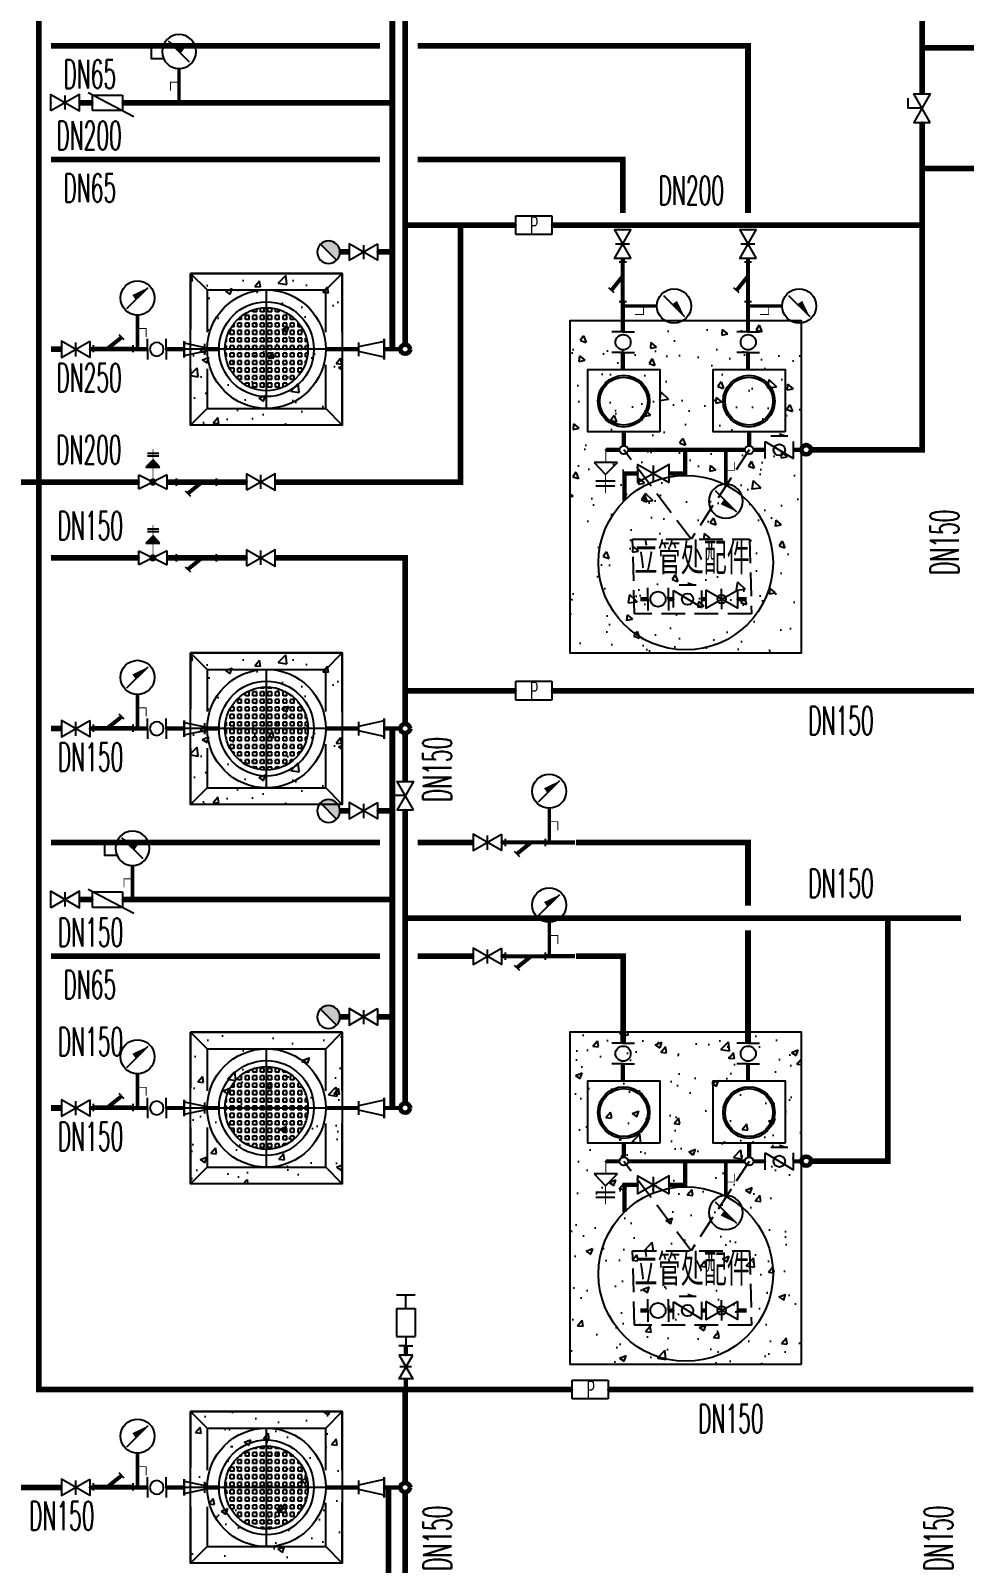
# Model space of a CAD drawing. Extents: x -452079 to 117456, y 3902 to 836955.
# Drawn here: x -316578 to -311657, y 63511 to 71591 of the extents above; entities that cross this region are included whole.
import ezdxf

# ---------------------------------------------------------------- set-up
doc = ezdxf.new("R2010")
doc.units = 0
doc.header["$LTSCALE"] = 1000
doc.header["$MEASUREMENT"] = 0
for name, pattern in [('CONTINOUS', [0]), ('DASH', [0.35, 0.25, -0.1]), ('DOTE_30', [0.726, 0.6, -0.06, 0.006, -0.06])]:
    doc.linetypes.add(name, pattern=pattern)
for name, color, linetype in [('0-辅助线', 1, 'Continuous'), ('0辅助线', 1, 'Continuous'), ('A-HATCH-2', 251, 'Continuous'), ('AS-COLN', 6, 'Continuous'), ('EVALVE_喷淋', 7, 'Continuous'), ('FM_ZF喷淋', 6, 'Continuous'), ('FM_ZF污水', 2, 'Continuous'), ('FM_ZF消防', 1, 'Continuous'), ('S-VALVE_阀门', 2, 'Continuous'), ('SB_ZF消火栓', 10, 'Continuous'), ('SB_ZF消防', 1, 'Continuous'), ('TEXT_凝结', 150, 'Continuous'), ('TEXT_喷淋', 6, 'Continuous'), ('TEXT_污水', 2, 'Continuous'), ('TEXT_消防', 1, 'Continuous'), ('TWT_ZF文字', 3, 'Continuous'), ('WALL', 2, 'Continuous')]:
    doc.layers.add(name, color=color, linetype=linetype)
for name, color, linetype, lineweight in [('Gps-ZF凝结', 150, 'DOTE_30', 60), ('Gps-ZF喷淋', 6, 'TG_ZP', 60), ('Gps-ZF喷淋中', 6, 'TG_ZP2', 60), ('Gps-ZF污水', 2, 'DASH', 60), ('Gps-ZF消防', 1, 'TG_X', 60), ('LG-ZF喷淋', 6, 'Continuous', 60), ('LG-ZF喷淋中', 6, 'Continuous', 60), ('LG-ZF消防', 1, 'Continuous', 60)]:
    doc.layers.add(name, color=color, linetype=linetype, lineweight=lineweight)
doc.styles.add('_TWT_PIPEDN', font='SIMPLEX', dxfattribs={"width": 0.65, "height": 3.5, "bigfont": 'HZTXT'})
doc.styles.get("Standard").update_dxf_attribs({"font": 'gbenor.shx', "bigfont": 'gbcbig.shx'})
doc.styles.add('TG_LINETYPE', font='SIMPLEX', dxfattribs={"width": 0.8, "height": 3.5, "bigfont": 'HZTXT'})
doc.linetypes.add('TG_X', pattern='A,5,-0.3,["X",TG_LINETYPE,S=0.1,R=0,X=-0.23,Y=-0.15],0', length=5.3)
doc.linetypes.add('TG_ZP', pattern='A,3,-0.6,["ZP",TG_LINETYPE,S=0.1,R=0,X=-0.52,Y=-0.15],0', length=3.6)
doc.linetypes.add('TG_ZP2', pattern='A,4,-0.6,["ZP2",TG_LINETYPE,S=0.1,R=0,X=-0.52,Y=-0.15],0', length=4.6)
pattern_1 = [(50, (382155.62, -57909.96), (358.6301, -31.37607), [37.5, -412.5]), (355, (382155.62, -57909.96), (-69.37567, 376.09607), [30, -330]), (100.4514, (382185.5, -57912.57), (289.2547, 344.71977), [31.8701, -350.57106]), (46.1842, (382155.6, -57809.96), (533.6205, -82.7595), [56.25, -618.75]), (96.6356, (382200.1, -57816.86), (467.33135, 487.05894), [47.80514, -525.8565]), (351.1842, (382155.6, -57809.96), (467.331, 487.0593), [45, -495]), (21, (382205.62, -57834.96), (298.45353, -201.30945), [37.5, -412.5]), (326, (382205.62, -57834.96), (121.65767, 362.57502), [30, -330]), (71.4514, (382230.5, -57851.74), (420.1113, 161.26525), [31.8701, -350.57106]), (37.5, (382155.62, -57909.96), (6.079928, 166.446927), [0, -326, 0, -335, 0, -331.25]), (7.5, (382155.62, -57909.96), (131.53477, 197.20586), [0, -191, 0, -318.5, 0, -126.25]), (327.5, (382044.12, -57909.96), (266.91122, -11.277436), [0, -125, 0, -390, 0, -517.5]), (317.5, (381994.12, -57909.96), (291.59308, 50.05249), [0, -162.5, 0, -259, 0, -367.5])]

# ---------------------------------------------------------------- blocks, each defined once
blk = doc.blocks.new('$VALVE$00000486')
for p, q in [((90, 55), (-90, 16)), ((-90, -48), (-90, 48)), ((90, 72), (90, -72)), ((90, 72), (90, -72)), ((90, -72), (90, 72)), ((90, -55), (-90, -16))]:
    blk.add_line(p, q)
for p in [(-90, 0), (90, 0)]:
    blk.add_point(p)
blk = doc.blocks.new('$VALVE$00000447')
for p, q in [((-82, 0), (-82, 90)), ((-82, 0), (-82, -90)), ((82, 0), (82, 90)), ((82, 0), (82, -90))]:
    blk.add_line(p, q)
blk.add_circle((0, 0), 60.1)
for p in [(-82, 0), (82, 0)]:
    blk.add_point(p)
blk = doc.blocks.new('$VALVE$00000296')
for points in [[(-125, 72), (-125, -72), (125, 72), (125, -72), (-125, 72)], [(0, 60), (0, -64)]]:
    blk.add_lwpolyline(points)
for p in [(-125, 0), (125, 0)]:
    blk.add_point(p)
blk = doc.blocks.new('$VALVE$00000597')
blk.add_line((-93, 357), (93, 543))
blk.add_lwpolyline([(93, 543, 0, 50, 0), (-31, 456, 50, 50, 0)], format="xyseb")
for points, const_width in [([(0, 300), (0, 0)], 30), ([(0, 182), (75, 182), (75, 107)], 7.5)]:
    blk.add_lwpolyline(points, dxfattribs=dict(const_width=const_width))
blk.add_circle((0, 450), 150)
blk = doc.blocks.new('$VALVE$00000501')
for p, q in [((-175, 32), (-175, -32)), ((175, 32), (175, -32)), ((96, -77), (50, -123))]:
    blk.add_line(p, q)
at = {"const_width": 35}
for points in [[(-175, 0), (175, 0)], [(-52, 0), (73, -100)]]:
    blk.add_lwpolyline(points, dxfattribs=at)
for p in [(-175, -2), (175, -2)]:
    blk.add_point(p)
blk = doc.blocks.new('A$C601508C6')
at = {"layer": 'SB_ZF消防', "linetype": 'ByBlock'}
h = blk.add_hatch(dxfattribs=at)
h.set_pattern_fill('SQUARE', color=256, scale=12.5, angle=-270, style=0)
h.set_pattern_definition([(90, (136137.827, -172778.786), (-19.84375, -5e-09), [19.84375, -19.84375]), (180, (136137.827, -172778.786), (5e-09, -19.84375), [19.84375, -19.84375])])
edge = h.paths.add_edge_path()
edge.add_ellipse((1080.8, 400), major_axis=(-154.7, -154.7), ratio=1, start_angle=135, end_angle=315)
edge.add_ellipse((1080.8, 400), major_axis=(-154.7, -154.7), ratio=1, start_angle=-45, end_angle=135)
for p, q in [((680.8, 800), (680.8, 504.6)), ((768.3, 712.5), (680.8, 800)), ((1480.8, 800), (680.8, 800)), ((1393.3, 712.5), (1480.8, 800)), ((1480.8, 490.3), (1480.8, 800)), ((768.3, 712.5), (768.3, 490.3)), ((768.3, 712.5), (1393.3, 712.5)), ((1080.8, 87.5), (1080.8, 712.5)), ((1393.3, 490.3), (1393.3, 712.5)), ((1568.3, 400), (643.3, 400)), ((680.8, 296.9), (680.8, 0)), ((768.3, 296.9), (768.3, 87.5)), ((1393.3, 87.5), (1393.3, 318.1)), ((1480.8, 0), (1480.8, 318.1)), ((768.3, 87.5), (680.8, 0)), ((768.3, 87.5), (1393.3, 87.5)), ((1480.8, 0), (1393.3, 87.5)), ((1480.8, 0), (680.8, 0))]:
    blk.add_line(p, q, dxfattribs=at)
at = {"layer": 'SB_ZF消防', "linetype": 'ByBlock', "const_width": 22.5}
for points in [[(453.1, 400), (150, 400)], [(647.2, 400), (551.4, 400)], [(755.6, 400), (830.8, 400)], [(1399.5, 400), (1565.7, 400)], [(1701.1, 400), (1787.7, 400)]]:
    blk.add_lwpolyline(points, dxfattribs=at)
at = {"layer": 'SB_ZF消防', "linetype": 'ByBlock', "const_width": 7.5}
blk.add_lwpolyline([(1812.7, 375, 1), (1812.7, 425, 1), (1812.7, 375, 1)], format="xyb", dxfattribs=at)
at = {"layer": 'SB_ZF消防', "linetype": 'ByBlock'}
for radius in [312.5, 250, 218.8]:
    blk.add_circle((1080.8, 400), radius, dxfattribs=at)
at = {"layer": 'SB_ZF消防', "linetype": 'ByBlock', "extrusion": (0, 0, -1), "xscale": -0.6000000000058209, "yscale": 0.6000000000058209, "zscale": -0.6000000000058209}
blk.add_blockref('$VALVE$00000597', (-401.3, 400), dxfattribs=at)
at = {"layer": 'SB_ZF消防', "linetype": 'ByBlock'}
for name, p, xscale, yscale, zscale in [('$VALVE$00000296', (75, 400), -0.6000000000058209, 0.6000000000058209, 0.6000000000058208), ('$VALVE$00000501', (274, 403), 0.6, -0.6, 0.6), ('$VALVE$00000447', (502.3, 400), -0.6000000000058209, 0.6000000000058209, 0.6000000000058208), ('$VALVE$00000486', (701.4, 400), -0.6000000000058209, 0.6000000000058209, 0.6000000000058208)]:
    blk.add_blockref(name, p, dxfattribs=dict(at, xscale=xscale, yscale=yscale, zscale=zscale))
at = {"layer": 'SB_ZF消防', "linetype": 'ByBlock', "xscale": -0.7500000000000002, "yscale": 0.7500000000000002, "zscale": 0.75, "rotation": 180}
blk.add_blockref('$VALVE$00000486', (1633.4, 400), dxfattribs=at)
blk = doc.blocks.new('$VALVE$00000322')
for p, q in [((87, 272), (-81, 272)), ((-80, 317), (89, 317)), ((4, 216), (-102, 110)), ((102, 110), (4, 216)), ((-102, 110), (102, 110))]:
    blk.add_line(p, q)
at = {"const_width": 8.96}
for points in [[(4, 216), (4, 377)], [(0, 0), (0, 110)]]:
    blk.add_lwpolyline(points, dxfattribs=at)
blk.add_point((0, 0))
at = {"flags": 9}
for tag in ['YSIZE', 'XSIZE']:
    blk.add_attdef(tag, (0, 110), '', height=0.5, dxfattribs=at)
blk = doc.blocks.new('$VALVE$00000314')
for p, q in [((-125, -75), (-125, 75)), ((-125, 75), (125, -75)), ((-75, 125), (75, 125)), ((125, -75), (125, 75))]:
    blk.add_line(p, q)
blk.add_circle((0, 0), 50)
for p in [(-125, 0), (125, 0)]:
    blk.add_point(p)
blk.add_solid([(0, 125), (0, 150), (75, 125)])
blk = doc.blocks.new('$VALVE$00000295')
blk.add_lwpolyline([(-125, 72), (-125, -72), (125, 72), (125, -72), (-125, 72)])
for p in [(-125, 0), (125, 0)]:
    blk.add_point(p)
blk = doc.blocks.new('A$C6FBA1FAC')
at = {"layer": 'SB_ZF消防', "linetype": 'TG_X'}
for points in [[(1284.3, 607.8), (1284.3, 619), (1295.6, 619)], [(1284.3, 607.8), (1295.6, 607.8), (1295.6, 619)], [(1284.4, 287.4), (1273.1, 287.4), (1273.1, 276.2)], [(1284.4, 287.4), (1284.4, 276.2), (1273.1, 276.2)]]:
    blk.add_hatch(color=256, dxfattribs=at).paths.add_polyline_path(points)
at = {"layer": '0-辅助线', "linetype": 'DASH', "ltscale": 0.5}
blk.add_lwpolyline([(1160.1, 944.4), (1631.2, 638.7), (1160.1, 284.4)], dxfattribs=at)
blk.add_lwpolyline([(1631.2, 946.9), (2024.2, 956.8), (2024.2, 340.3), (1631.2, 330.4)], close=True, dxfattribs=at)
at = {"layer": 'SB_ZF消防', "linetype": 'CONTINOUS'}
blk.add_lwpolyline([(2228.9, 1220), (479.1, 1220), (479.1, 0), (2228.9, 0)], close=True, dxfattribs=at)
at = {"layer": 'SB_ZF消防', "linetype": 'TG_X', "const_width": 22.5}
for points in [[(1160.1, 1178.6), (1160.1, 1218.3)], [(1160.1, 966.9), (1160.1, 1028.6)], [(150, 938.2), (169.8, 938.3)], [(379.8, 938.3), (537.7, 938.4)], [(646.5, 938.4), (736.4, 938.4)], [(1064.6, 944.4), (1137.6, 944.4)], [(1160.1, 607.8), (1160.1, 921.9)], [(1946.3, 882.8), (1946.3, 931)], [(1946.3, 695.1), (1946.3, 716.2)], [(1160.1, 607.8), (1284.3, 607.8)], [(1160.1, 306.9), (1160.1, 607.8)], [(1284.3, 523.2), (1284.3, 607.8)], [(1946.4, 518.5), (1946.4, 545.1)], [(1946.3, 371.6), (1946.3, 409.6)], [(1284.4, 287.4), (1284.4, 356.8)], [(150, 278.2), (169.8, 278.2)], [(379.8, 278.3), (537.7, 278.3)], [(646.5, 278.4), (736.4, 278.4)], [(1064.6, 284.4), (1137.6, 284.4)], [(1160.1, 189.3), (1160.1, 261.9)], [(1284.4, 287.4), (1426.3, 287.4)]]:
    blk.add_lwpolyline(points, dxfattribs=at)
at = {"layer": 'SB_ZF消防', "linetype": 'CONTINOUS', "elevation": -9.2}
for points in [[(1064.6, 1134.2), (1064.7, 754.6), (736.5, 754.5), (736.4, 1134.1)], [(1064.6, 474.1), (1064.7, 94.6), (736.5, 94.5), (736.4, 474)]]:
    blk.add_lwpolyline(points, close=True, dxfattribs=at)
at = {"layer": 'SB_ZF消防'}
for points in [[(1946.3, 799.5), (1892.6, 799.5)], [(1946.3, 799.5), (2000, 799.5)]]:
    blk.add_lwpolyline(points, dxfattribs=at)
at = {"layer": 'SB_ZF消防', "linetype": 'CONTINOUS'}
for centre, radius in [((902.8, 943.6, -9.2), 136.3), ((902.8, 943.6, -9.2), 126.3), ((1754.1, 610.2), 460), ((902.8, 283.6, -9.2), 136.3), ((902.8, 283.6, -9.2), 126.3)]:
    blk.add_circle(centre, radius, dxfattribs=at)
at = {"layer": 'SB_ZF消防', "linetype": 'TG_X'}
for centre in [(1160.1, 944.4), (1946.3, 799.5), (1160.1, 284.4)]:
    blk.add_circle(centre, 22.5, dxfattribs=at)
at = {"layer": 'FM_ZF消防', "yscale": 0.6, "zscale": 0.6}
for name, p, xscale, rotation in [('$VALVE$00000314', (1160.1, 1103.6), 0.6, 90.00000000000001), ('$VALVE$00000597', (1160.1, 821.4), -0.6, 270), ('$VALVE$00000314', (1946.3, 620.1), 0.6, 90), ('$VALVE$00000322', (1160.1, 189.3), 0.6, 269.9999999999999)]:
    blk.add_blockref(name, p, dxfattribs=dict(at, xscale=xscale, rotation=rotation))
at = {"layer": 'SB_ZF消防', "color": 6, "extrusion": (0, 0, -1), "xscale": -0.6000000000058208, "yscale": 0.6000000000058208, "zscale": -0.6000000000058208}
for p in [(-401.3, 938.3), (-401.3, 278.3)]:
    blk.add_blockref('$VALVE$00000597', p, dxfattribs=at)
at = {"layer": 'SB_ZF消防', "linetype": 'ByBlock', "xscale": -0.6000000000058208, "yscale": 0.6000000000058208, "zscale": 0.6000000000058208}
for p in [(75, 938.3), (75, 278.3)]:
    blk.add_blockref('$VALVE$00000296', p, dxfattribs=at)
at = {"layer": 'SB_ZF消防', "extrusion": (0, 0, -1)}
for name, p, xscale, yscale, zscale, rotation in [('$VALVE$00000447', (-592.2, 939.8), -0.6655000007060895, 0.6655000007060895, -0.6655000007060895, 359.9823166399769), ('$VALVE$00000295', (-1946.3, 799.5), -0.6655000007060895, 0.6655000007060895, -0.6655000007060895, 269.9823166399769), ('$VALVE$00000296', (-1284.4, 440, -9.2), -0.6655000019456798, 0.6655000019456798, -0.6655000019456798, 89.98231664000984), ('$VALVE$00000447', (-1946.4, 464.1), -0.6655000007060895, 0.6655000007060895, -0.6655000007060895, 269.9823166399769), ('$VALVE$00000447', (-592.2, 279.8), -0.6655000007060895, 0.6655000007060895, -0.6655000007060895, 359.9823166399769)]:
    blk.add_blockref(name, p, dxfattribs=dict(at, xscale=xscale, yscale=yscale, zscale=zscale, rotation=rotation))
at = {"layer": 'SB_ZF消防', "color": 6, "linetype": 'Continuous', "xscale": 0.6, "yscale": 0.6, "zscale": 0.6, "rotation": 359.983780585064}
for p in [(274.8, 938.3), (274.8, 278.3)]:
    blk.add_blockref('$VALVE$00000501', p, dxfattribs=at)
at = {"layer": 'SB_ZF消防', "linetype": 'CONTINOUS'}
blk.add_text('立管处配件', height=168.79, rotation=90, dxfattribs=at).set_placement((1816.3, 340.3))
blk = doc.blocks.new('A$C04A244AB_M')
at = {"layer": 'SB_ZF消防', "color": 6, "linetype": 'ByBlock'}
for p, q in [((-316, 172), (0, 172)), ((-316, 7), (-316, 172)), ((0, 172), (0, 7)), ((0, 7), (-316, 7))]:
    blk.add_line(p, q, dxfattribs=at)
for p in [(-316, 89), (0, 89)]:
    blk.add_point(p, dxfattribs=at)
at = {"layer": 'SB_ZF消防', "color": 6, "linetype": 'ByBlock', "style": '_TWT_PIPEDN', "width": 0.52}
blk.add_text('P', height=150, dxfattribs=at).set_placement((-190, 14))
blk = doc.blocks.new('A$C30556DFF')
at = {"layer": 'SB_ZF消防', "linetype": 'TG_X'}
for points in [[(287.4, 944.5), (287.4, 955.8), (276.2, 955.8)], [(287.4, 944.5), (276.2, 944.5), (276.2, 955.8)], [(607.8, 944.6), (619, 944.6), (619, 933.3)], [(607.8, 944.6), (607.8, 933.3), (619, 933.3)]]:
    blk.add_hatch(color=256, dxfattribs=at).paths.add_polyline_path(points)
at = {"layer": '0-辅助线', "linetype": 'DASH', "ltscale": 0.5, "elevation": 9.2}
blk.add_lwpolyline([(944.4, 1068.8), (638.7, 597.7), (284.4, 1068.8)], dxfattribs=at)
blk.add_lwpolyline([(946.9, 597.7), (956.8, 204.7), (340.3, 204.7), (330.4, 597.7)], close=True, dxfattribs=at)
at = {"layer": 'SB_ZF消防', "linetype": 'CONTINOUS', "elevation": 9.2}
blk.add_lwpolyline([(1220, 0), (1220, 1749.8), (0, 1749.8), (0, 0)], close=True, dxfattribs=at)
at = {"layer": 'SB_ZF消防', "linetype": 'TG_X', "const_width": 22.5}
for points in [[(278.4, 1492.5), (278.4, 1582.4)], [(938.4, 1492.5), (938.4, 1582.4)], [(284.4, 1091.3), (284.4, 1164.3)], [(944.4, 1091.3), (944.4, 1164.3)], [(189.3, 1068.8), (261.9, 1068.8)], [(306.9, 1068.8), (607.8, 1068.8)], [(607.8, 944.6), (607.8, 1068.8)], [(607.8, 1068.8), (921.9, 1068.8)], [(966.9, 1068.8), (1028.6, 1068.8)], [(1178.6, 1068.8), (1218.3, 1068.8)], [(287.4, 944.5), (356.8, 944.5)], [(287.4, 802.6), (287.4, 944.5)], [(523.2, 944.6), (607.8, 944.6)], [(371.6, 282.6), (409.6, 282.6)], [(518.5, 282.5), (545.1, 282.5)], [(695.1, 282.6), (716.2, 282.6)], [(882.8, 282.6), (931, 282.6)]]:
    blk.add_lwpolyline(points, dxfattribs=at)
at = {"layer": 'SB_ZF消防', "linetype": 'CONTINOUS'}
for points in [[(474.1, 1164.3), (94.6, 1164.2), (94.5, 1492.4), (474, 1492.5)], [(1134.2, 1164.3), (754.6, 1164.2), (754.5, 1492.4), (1134.1, 1492.5)]]:
    blk.add_lwpolyline(points, close=True, dxfattribs=at)
at = {"layer": 'SB_ZF消防', "elevation": 9.2}
for points in [[(799.5, 282.6), (799.5, 336.3)], [(799.5, 282.6), (799.5, 228.9)]]:
    blk.add_lwpolyline(points, dxfattribs=at)
at = {"layer": 'SB_ZF消防', "linetype": 'CONTINOUS'}
for centre, radius in [((283.6, 1326.1), 136.3), ((943.6, 1326.1), 136.3), ((283.6, 1326.1), 126.3), ((943.6, 1326.1), 126.3), ((610.2, 474.8, 9.2), 460)]:
    blk.add_circle(centre, radius, dxfattribs=at)
at = {"layer": 'SB_ZF消防', "linetype": 'TG_X'}
for centre in [(284.4, 1068.8), (944.4, 1068.8), (799.5, 282.6)]:
    blk.add_circle(centre, 22.5, dxfattribs=at)
at = {"layer": 'FM_ZF消防', "xscale": 0.6, "yscale": 0.6, "zscale": 0.6}
for p in [(1103.6, 1068.8, 9.2), (620.1, 282.6, 9.2)]:
    blk.add_blockref('$VALVE$00000314', p, dxfattribs=at)
at = {"layer": 'FM_ZF消防', "yscale": 0.6, "zscale": 0.6}
for name, p, xscale, rotation in [('$VALVE$00000322', (189.3, 1068.8, 9.2), 0.6, 179.9999999999999), ('$VALVE$00000597', (821.4, 1068.8, 9.2), -0.6, 180)]:
    blk.add_blockref(name, p, dxfattribs=dict(at, xscale=xscale, rotation=rotation))
at = {"layer": 'SB_ZF消防', "extrusion": (0, 0, -1)}
for name, p, xscale, yscale, zscale, rotation in [('$VALVE$00000447', (-279.8, 1636.7, -9.2), -0.6655000007060895, 0.6655000007060895, -0.6655000007060895, 89.98231663997693), ('$VALVE$00000447', (-939.8, 1636.7, -9.2), -0.6655000007060895, 0.6655000007060895, -0.6655000007060895, 89.98231663997693), ('$VALVE$00000296', (-440, 944.6, -18.4), -0.6655000019456798, 0.6655000019456798, -0.6655000019456798, 179.9823166400099), ('$VALVE$00000447', (-464.1, 282.5, -9.2), -0.6655000007060895, 0.6655000007060895, -0.6655000007060895, 359.9823166399769), ('$VALVE$00000295', (-799.5, 282.6, -9.2), -0.6655000007060895, 0.6655000007060895, -0.6655000007060895, 359.9823166399769)]:
    blk.add_blockref(name, p, dxfattribs=dict(at, xscale=xscale, yscale=yscale, zscale=zscale, rotation=rotation))
at = {"layer": 'SB_ZF消防', "linetype": 'CONTINOUS'}
blk.add_text('立管处配件', height=168.79, dxfattribs=at).set_placement((340.3, 412.6, 9.2))
blk = doc.blocks.new('$VALVE$00000593')
blk.add_line((-93, 357), (93, 543))
blk.add_lwpolyline([(93, 543, 0, 50, 0), (-31, 456, 50, 50, 0)], format="xyseb")
blk.add_lwpolyline([(145, 489), (245, 489), (245, 389), (137, 389)])
for points, const_width in [([(0, 300), (0, 0)], 30), ([(0, 182), (75, 182), (75, 107)], 7.5)]:
    blk.add_lwpolyline(points, dxfattribs=dict(const_width=const_width))
blk.add_circle((0, 450), 150)
blk = doc.blocks.new('scxnq_M_F')
for p, q in [((-1946430.2, 699898.5), (-1946430.2, 700045.4)), ((-1946330.7, 700045.4), (-1946430.2, 700045.4)), ((-1946380.5, 700093.8), (-1946417.9, 700093.8)), ((-1946380.5, 700093.8), (-1946343.1, 700093.8)), ((-1946380.5, 700045.4), (-1946380.5, 700093.8)), ((-1946330.7, 699898.5), (-1946330.7, 700045.4)), ((-1946330.7, 699898.5), (-1946430.2, 699898.5)), ((-1946380.5, 699898.5), (-1946380.5, 699826.6)), ((-1946330.7, 699826.6), (-1946430.2, 699826.6))]:
    blk.add_line(p, q)
at = {"layer": 'Gps-ZF消防', "linetype": 'TG_X', "const_width": 22.5}
for points in [[(-1946380.5, 700268.3), (-1946380.5, 700325.5)], [(-1946380.5, 700093.8), (-1946380.5, 700143.3)]]:
    blk.add_lwpolyline(points, dxfattribs=at)
at = {"layer": 'S-VALVE_阀门', "xscale": 0.5, "yscale": 0.5, "zscale": 0.5, "rotation": 90}
blk.add_blockref('$VALVE$00000296', (-1946380.5, 700205.8), dxfattribs=at)
blk = doc.blocks.new('A$C7B1A1E01')
at = {"layer": 'SB_ZF消火栓'}
h = blk.add_hatch(color=256, dxfattribs=at)
h.dxf.hatch_style = 1
h.paths.add_polyline_path([(17.6, 102.4, 0.198912), (0, 60, 0.668179), (102.4, 17.6)])
blk.add_lwpolyline([(17.6, 102.4), (102.4, 17.6)], dxfattribs=at)
blk.add_circle((60, 60), 60, dxfattribs=at)
blk = doc.blocks.new('A$C7EDB0725')
at = {"layer": 'A-HATCH-2'}
h = blk.add_hatch(dxfattribs=at)
h.set_pattern_fill('混凝土', color=8, scale=50)
h.set_pattern_definition([(50, (382155.62, -55909.96), (358.6301, -31.37607), [37.5, -412.5]), (355, (382155.62, -55909.96), (-69.37567, 376.09607), [30, -330]), (100.4514, (382185.5, -55912.57), (289.2547, 344.71977), [31.8701, -350.57106]), (46.1842, (382155.6, -55809.96), (533.6205, -82.7595), [56.25, -618.75]), (96.6356, (382200.1, -55816.86), (467.33135, 487.05894), [47.80514, -525.8565]), (351.1842, (382155.6, -55809.96), (467.331, 487.0593), [45, -495]), (21, (382205.62, -55834.96), (298.45353, -201.30945), [37.5, -412.5]), (326, (382205.62, -55834.96), (121.65767, 362.57502), [30, -330]), (71.4514, (382230.5, -55851.74), (420.1113, 161.26525), [31.8701, -350.57106]), (37.5, (382155.62, -55909.96), (6.079928, 166.446927), [0, -326, 0, -335, 0, -331.25]), (7.5, (382155.62, -55909.96), (131.53477, 197.20586), [0, -191, 0, -318.5, 0, -126.25]), (327.5, (382044.12, -55909.96), (266.91122, -11.277436), [0, -125, 0, -390, 0, -517.5]), (317.5, (381994.12, -55909.96), (291.59308, 50.05249), [0, -162.5, 0, -259, 0, -367.5])])
h.paths.add_polyline_path([(2960, 12262.8), (3760, 12262.8), (3760, 11462.8), (2960, 11462.8)])
h = blk.add_hatch(dxfattribs=at)
h.set_pattern_fill('混凝土', color=8, scale=50, angle=-90)
h.set_pattern_definition([(320, (-64412.75, -367182.76), (-31.37607, -358.6301), [37.5, -412.5]), (265, (-64412.75, -367182.76), (376.09607, 69.37567), [30, -330]), (10.4514, (-64415.36, -367212.65), (344.71977, -289.2547), [31.8701, -350.57106]), (316.1842, (-64312.75, -367182.76), (-82.7595, -533.6205), [56.25, -618.75]), (6.6356, (-64319.64, -367227.23), (487.05894, -467.33135), [47.80514, -525.8565]), (261.1842, (-64312.75, -367182.76), (487.0593, -467.331), [45, -495]), (291, (-64337.75, -367232.76), (-201.30945, -298.45353), [37.5, -412.5]), (236, (-64337.75, -367232.76), (362.57502, -121.65767), [30, -330]), (341.4514, (-64354.52, -367257.63), (161.26525, -420.1113), [31.8701, -350.57106]), (307.5, (-64412.75, -367182.76), (166.446927, -6.079928), [0, -326, 0, -335, 0, -331.25]), (277.5, (-64412.75, -367182.76), (197.20586, -131.53477), [0, -191, 0, -318.5, 0, -126.25]), (237.5, (-64412.75, -367071.26), (-11.277436, -266.91122), [0, -125, 0, -390, 0, -517.5]), (227.5, (-64412.75, -367021.26), (50.05249, -291.59308), [0, -162.5, 0, -259, 0, -367.5])])
h.paths.add_polyline_path([(4960, 12012.8), (4960, 10262.8), (6180, 10262.8), (6180, 12012.8)])
h = blk.add_hatch(dxfattribs=at)
h.set_pattern_fill('混凝土', color=8, scale=50)
h.set_pattern_definition(pattern_1)
h.paths.add_polyline_path([(2960, 10262.8), (3760, 10262.8), (3760, 9462.8), (2960, 9462.8)])
h = blk.add_hatch(dxfattribs=at)
h.set_pattern_fill('混凝土', color=8, scale=50)
h.set_pattern_definition(pattern_1)
h.paths.add_polyline_path([(2960, 8262.8), (3760, 8262.8), (3760, 7462.8), (2960, 7462.8)])
h = blk.add_hatch(dxfattribs=at)
h.set_pattern_fill('混凝土', color=8, scale=50)
h.set_pattern_definition(pattern_1)
h.paths.add_polyline_path([(6180, 6512.8), (6180, 8262.8), (4960, 8262.8), (4960, 6512.8)])
h = blk.add_hatch(dxfattribs=at)
h.set_pattern_fill('混凝土', color=8, scale=50)
h.set_pattern_definition(pattern_1)
h.paths.add_polyline_path([(2960, 6262.8), (3760, 6262.8), (3760, 5462.8), (2960, 5462.8)])
at = {"layer": 'AS-COLN'}
for points in [[(2960, 12262.8), (3760, 12262.8), (3760, 11462.8), (2960, 11462.8)], [(4960, 12012.8), (4960, 10262.8), (6180, 10262.8), (6180, 12012.8)], [(2960, 10262.8), (3760, 10262.8), (3760, 9462.8), (2960, 9462.8)], [(2960, 8262.8), (3760, 8262.8), (3760, 7462.8), (2960, 7462.8)], [(6180, 6512.8), (6180, 8262.8), (4960, 8262.8), (4960, 6512.8)], [(2960, 6262.8), (3760, 6262.8), (3760, 5462.8), (2960, 5462.8)]]:
    blk.add_lwpolyline(points, close=True, dxfattribs=at)
blk = doc.blocks.new('$EVALVE$00000030')
for p in [(0, 0), (87, 124)]:
    blk.add_line(p, (0, 124))
blk.add_lwpolyline([(-125, -72), (125, 72), (125, -72), (-125, 72)], close=True)
for p in [(-125, 0), (125, 0)]:
    blk.add_point(p)
blk = doc.blocks.new('$VALVE$00000773')
blk.add_hatch(color=256).paths.add_polyline_path([(61, 131), (2, 194), (-61, 131)])
for p, q in [((2, 194), (-61, 131)), ((-48, 255), (53, 255)), ((52, 228), (-48, 228)), ((61, 131), (2, 194)), ((-125, -62), (-125, 62)), ((-125, 62), (125, -62)), ((125, 62), (-125, -62)), ((-61, 131), (61, 131)), ((125, -62), (125, 62))]:
    blk.add_line(p, q)
at = {"const_width": 5.37}
blk.add_lwpolyline([(2, 194), (2, 290)], dxfattribs=at)
at = {"const_width": 31.2}
blk.add_lwpolyline([(-16, 0, 1), (16, 0, 1)], format="xyb", close=True, dxfattribs=at)
blk.add_lwpolyline([(0, 131, 5, 5, 0), (0, 0, 1, 1, 0)], format="xyseb")
for p in [(-125, 0), (125, 0)]:
    blk.add_point(p)
blk = doc.blocks.new('$VALVE$00000609')
for p, q in [((-344, -179), (459, 239)), ((263, 138), (-264, 138)), ((-264, 138), (-264, -137)), ((263, -137), (263, 138)), ((-264, -137), (263, -137))]:
    blk.add_line(p, q)
blk.add_lwpolyline([(459, 239, 0, 20, 0), (305, 171, 50, 50, 0)], format="xyseb")
for p in [(-264, 0), (263, 0)]:
    blk.add_point(p)

msp = doc.modelspace()

# ---------------------------------------------------------------- hatches: boundary and pattern name
at = {"layer": 'Gps-ZF凝结'}
for points in [[(-312797.08, 71511.4), (-312797.08, 71526.4), (-312782.08, 71526.4)], [(-312797.08, 71511.4), (-312782.08, 71511.4), (-312782.08, 71526.4)], [(-313457.11, 70911.4), (-313442.11, 70911.4), (-313442.11, 70926.4)], [(-313457.11, 70911.4), (-313457.11, 70926.4), (-313442.11, 70926.4)], [(-312797.06, 67311.4), (-312782.06, 67311.4), (-312782.06, 67326.4)], [(-312797.06, 67311.4), (-312797.06, 67326.4), (-312782.06, 67326.4)], [(-313455.63, 66711.4), (-313440.63, 66711.4), (-313440.63, 66726.4)], [(-313455.63, 66711.4), (-313455.63, 66726.4), (-313440.63, 66726.4)]]:
    msp.add_hatch(color=256, dxfattribs=at).paths.add_polyline_path(points)
at = {"layer": 'Gps-ZF喷淋', "linetype": 'TG_ZP'}
for points in [[(-311879.56, 69381.74), (-311864.56, 69381.74), (-311864.56, 69366.74)], [(-311879.56, 69381.74), (-311879.56, 69366.74), (-311864.56, 69366.74)], [(-314312.42, 69211.3), (-314312.42, 69196.3), (-314297.42, 69196.3)], [(-314312.42, 69211.3), (-314297.42, 69211.3), (-314297.42, 69196.3)]]:
    msp.add_hatch(color=256, dxfattribs=at).paths.add_polyline_path(points)
at = {"layer": 'Gps-ZF喷淋中', "linetype": 'Continuous'}
for points in [[(-314603.51, 68811.3), (-314603.51, 68826.3), (-314588.51, 68826.3)], [(-314603.51, 68811.3), (-314588.51, 68811.3), (-314588.51, 68826.3)], [(-312059.2, 65631.58), (-312059.2, 65616.58), (-312044.2, 65616.58)], [(-312059.2, 65631.58), (-312044.2, 65631.58), (-312044.2, 65616.58)]]:
    msp.add_hatch(color=4, dxfattribs=at).paths.add_polyline_path(points)
at = {"layer": 'Gps-ZF消防'}
for points in [[(-316535.42, 64426.79), (-316535.42, 64411.79), (-316550.42, 64411.79)], [(-316535.42, 64426.79), (-316550.42, 64426.79), (-316550.42, 64411.79)]]:
    msp.add_hatch(color=256, dxfattribs=at).paths.add_polyline_path(points)

# ---------------------------------------------------------------- linework, layer by layer
at = {"layer": 'Gps-ZF凝结', "ltscale": 0.5, "const_width": 30}
for points in [[(-314736.8, 71511.4), (-316470.42, 71511.4)], [(-312797.08, 71511.4), (-314538.51, 71511.4)], [(-312797.08, 70629.92), (-312797.08, 71511.4)], [(-314736.8, 70911.4), (-316470.42, 70911.4)], [(-313457.11, 70911.4), (-314538.51, 70911.4)], [(-313457.11, 70629.92), (-313457.11, 70911.4)], [(-316416.18, 69911.4), (-316470.42, 69911.4)], [(-316416.18, 67911.4), (-316470.42, 67911.4)], [(-314736.8, 67311.4), (-316470.42, 67311.4)], [(-314250.51, 67311.4), (-314538.51, 67311.4)], [(-312797.06, 67311.4), (-313703.68, 67311.4)], [(-314736.8, 66711.4), (-316470.42, 66711.4)], [(-314250.51, 66711.4), (-314538.51, 66711.4)], [(-313455.63, 66711.4), (-313703.68, 66711.4)], [(-316416.18, 65911.4), (-316470.42, 65911.4)], [(-316416.18, 63911.4), (-317735.42, 63911.4)]]:
    msp.add_lwpolyline(points, dxfattribs=at)
at = {"layer": 'Gps-ZF凝结', "const_width": 30}
for points in [[(-312797.06, 66977.18), (-312797.06, 67311.4)], [(-312797.06, 66252.58), (-312797.06, 66847.18)], [(-313455.63, 66252.58), (-313455.63, 66711.4)]]:
    msp.add_lwpolyline(points, dxfattribs=at)
at = {"layer": 'Gps-ZF喷淋', "linetype": 'TG_ZP', "ltscale": 0.4, "const_width": 30}
for points in [[(-311879.56, 71499.55), (-311879.56, 72959.53)], [(-314603.51, 70564.92), (-314603.51, 71732.53)], [(-311879.56, 71499.55), (-311541.66, 71499.55)], [(-311879.56, 71257.35), (-311879.56, 71499.55)], [(-311879.56, 70864.92), (-311879.56, 71107.12)], [(-311879.56, 70564.92), (-311879.56, 70864.92)], [(-311879.56, 70864.92), (-311334.71, 70864.92)], [(-314603.51, 70564.92), (-314312.42, 70564.92)], [(-314603.51, 69936.4), (-314603.51, 70564.92)], [(-314312.42, 70564.92), (-314021.33, 70564.92)], [(-314312.42, 69211.3), (-314312.42, 70564.92)], [(-313831.68, 70564.92), (-311879.56, 70564.92)], [(-311879.56, 69381.74), (-311879.56, 70564.92)], [(-312465.51, 69381.74), (-311879.56, 69381.74)], [(-317735.42, 69211.3), (-316008.9, 69211.3)], [(-315858.9, 69211.3), (-315439.13, 69211.3)], [(-315289.13, 69211.3), (-314312.42, 69211.3)]]:
    msp.add_lwpolyline(points, dxfattribs=at)
at = {"layer": 'Gps-ZF喷淋中', "color": 4, "linetype": 'Continuous', "const_width": 30}
for points in [[(-316470.42, 68811.3), (-316008.9, 68811.3)], [(-315858.9, 68811.3), (-315439.13, 68811.3)], [(-315289.13, 68811.3), (-314603.51, 68811.3)], [(-314603.51, 68111.3), (-314603.51, 68811.3)], [(-314603.51, 67936.4), (-314603.51, 68111.3)], [(-314603.51, 68111.3), (-314021.33, 68111.3)], [(-313831.68, 68111.3), (-311578.29, 68111.3)], [(-314603.51, 67633.34), (-314603.51, 67886.4)], [(-314603.51, 66912.18), (-314603.51, 67483.11)], [(-314603.51, 65936.4), (-314603.51, 66912.18)], [(-314603.51, 66912.18), (-312059.2, 66912.18)], [(-312059.2, 65631.58), (-312059.2, 66912.18)], [(-312059.2, 66912.18), (-311675.02, 66912.18)], [(-312465.51, 65631.58), (-312059.2, 65631.58)]]:
    msp.add_lwpolyline(points, dxfattribs=at)
at = {"layer": 'Gps-ZF污水', "const_width": 30}
for points in [[(-314671.8, 71210.52), (-314671.8, 72331.4)], [(-316321.5, 71210.52), (-316251.4, 71210.52)], [(-316093.36, 71210.52), (-314671.8, 71210.52)], [(-314671.8, 69911.4), (-314671.8, 71210.52)], [(-314671.8, 67010.52), (-314671.8, 67911.4)], [(-316321.5, 67010.52), (-316251.4, 67010.52)], [(-316093.36, 67010.52), (-314671.8, 67010.52)], [(-314671.8, 65911.4), (-314671.8, 67010.52)], [(-314692.56, 63899.1), (-314692.56, 62260.52)]]:
    msp.add_lwpolyline(points, dxfattribs=at)
at = {"layer": 'Gps-ZF消防', "ltscale": 0.5, "const_width": 30}
for points in [[(-316535.42, 64426.79), (-316535.42, 73761.4)], [(-316535.42, 64426.79), (-314603.51, 64426.79)], [(-314603.51, 63936.4), (-314603.51, 64426.79)], [(-314603.51, 64426.79), (-313723.42, 64426.79)], [(-313533.77, 64426.79), (-311610.02, 64426.79)], [(-314603.51, 61860.51), (-314603.51, 63886.4)]]:
    msp.add_lwpolyline(points, dxfattribs=at)
at = {"layer": 'Gps-ZF消防', "linetype": 'TG_X', "ltscale": 0.4, "const_width": 30}
for points in [[(-314949.3, 70424.11), (-314899.25, 70424.11)], [(-314749.25, 70424.11), (-314688.27, 70424.11)], [(-314949.3, 67478.23), (-314899.25, 67478.23)], [(-314749.25, 67478.23), (-314688.27, 67478.23)], [(-314949.3, 66391.89), (-314899.25, 66391.89)], [(-314749.25, 66391.89), (-314688.27, 66391.89)]]:
    msp.add_lwpolyline(points, dxfattribs=at)
at = {"layer": 'LG-ZF喷淋'}
for centre in [(-314603.51, 69911.4), (-312490.51, 69381.74), (-312490.51, 65631.58)]:
    msp.add_circle(centre, 25, dxfattribs=at)
at = {"layer": 'LG-ZF喷淋中'}
for centre in [(-314603.51, 67911.4), (-314603.51, 65911.4)]:
    msp.add_circle(centre, 25, dxfattribs=at)
at = {"layer": 'LG-ZF消防'}
msp.add_circle((-314603.51, 63911.4), 25, dxfattribs=at)
at = {"layer": 'SB_ZF消防', "linetype": 'TG_X', "const_width": 22.5}
for points in [[(-314096.18, 67311.29), (-314076.35, 67311.3)], [(-313866.35, 67311.36), (-313708.44, 67311.4)], [(-314096.18, 66711.29), (-314076.35, 66711.3)], [(-313866.35, 66711.36), (-313708.44, 66711.4)]]:
    msp.add_lwpolyline(points, dxfattribs=at)

# ---------------------------------------------------------------- block references
at = {"layer": '0-辅助线'}
msp.add_blockref('A$C30556DFF', (-313735.42, 64561.4, -9.18), dxfattribs=at)
at = {"layer": '0辅助线', "xscale": -1, "rotation": 90}
for p in [(-314947.81, 70483.12), (-314947.81, 67537.25), (-314947.81, 66450.9)]:
    msp.add_blockref('A$C7B1A1E01', p, dxfattribs=at)
at = {"layer": 'EVALVE_喷淋', "xscale": 0.6, "yscale": 0.6, "zscale": 0.6, "rotation": 90}
for p in [(-311879.56, 71182.23), (-314603.51, 67558.22)]:
    msp.add_blockref('$EVALVE$00000030', p, dxfattribs=at)
at = {"layer": 'FM_ZF喷淋', "zscale": 0.6}
for name, p, xscale, yscale in [('$VALVE$00000773', (-315933.9, 69211.3), 0.6, 0.6), ('$VALVE$00000296', (-315364.13, 69211.3), 0.6, -0.6), ('$VALVE$00000501', (-315705.71, 69211.3), -0.6, 0.6), ('$VALVE$00000773', (-315933.9, 68811.3), 0.6, 0.6), ('$VALVE$00000296', (-315364.13, 68811.3), 0.6, -0.6), ('$VALVE$00000501', (-315705.71, 68811.3), -0.6, 0.6)]:
    msp.add_blockref(name, p, dxfattribs=dict(at, xscale=xscale, yscale=yscale))
at = {"layer": 'FM_ZF污水'}
for name, p, xscale, yscale, zscale in [('$VALVE$00000593', (-315795.92, 71210.52), -0.6, 0.6, 0.6), ('$VALVE$00000296', (-316396.5, 71210.52), 0.6, -0.6, 0.6), ('$VALVE$00000609', (-316172.38, 71210.52), 0.3, -0.3, 0.3), ('$VALVE$00000593', (-316041.39, 67010.52), -0.6, 0.6, 0.6), ('$VALVE$00000609', (-316172.38, 67010.52), 0.3, -0.3, 0.3), ('$VALVE$00000296', (-316396.5, 67010.52), 0.6, -0.6, 0.6)]:
    msp.add_blockref(name, p, dxfattribs=dict(at, xscale=xscale, yscale=yscale, zscale=zscale))
at = {"layer": 'FM_ZF消防', "xscale": 0.6, "yscale": -0.6, "zscale": 0.6, "rotation": 180}
for p in [(-314824.25, 70424.11), (-314824.25, 67478.23), (-314824.25, 66391.89)]:
    msp.add_blockref('$VALVE$00000296', p, dxfattribs=at)
at = {"layer": 'SB_ZF消防', "color": 6, "linetype": 'ByBlock', "xscale": 0.6, "yscale": 0.6, "zscale": 0.6}
for p in [(-313831.68, 70511.29), (-313831.68, 68057.68, 3000), (-313533.77, 64373.17)]:
    msp.add_blockref('A$C04A244AB_M', p, dxfattribs=at)
at = {"layer": 'SB_ZF消防', "color": 6, "rotation": 270}
msp.add_blockref('A$C6FBA1FAC', (-313735.42, 70540.48), dxfattribs=at)
at = {"layer": 'SB_ZF消防', "color": 6}
for p in [(-316416.17, 69511.4), (-316416.17, 67511.4), (-316416.17, 65511.4), (-316416.17, 63511.4)]:
    msp.add_blockref('A$C601508C6', p, dxfattribs=at)
at = {"layer": 'SB_ZF消防', "color": 6, "extrusion": (0, 0, -1), "xscale": -0.6000000000058208, "yscale": 0.6000000000058208, "zscale": -0.6000000000058208}
for p in [(313844.84, 67311.37, -2990.82), (313844.84, 66711.37, -2990.82)]:
    msp.add_blockref('$VALVE$00000597', p, dxfattribs=at)
at = {"layer": 'SB_ZF消防', "linetype": 'ByBlock', "xscale": -0.6000000000058208, "yscale": 0.6000000000058208, "zscale": 0.6000000000058208}
for p in [(-314171.18, 67311.37, 2990.82), (-314171.18, 66711.37, 2990.82)]:
    msp.add_blockref('$VALVE$00000296', p, dxfattribs=at)
at = {"layer": 'SB_ZF消防', "color": 6, "linetype": 'Continuous', "xscale": 0.6, "yscale": -0.6, "zscale": 0.6, "rotation": 180.016219414936}
for p in [(-313971.35, 67311.33), (-313971.35, 66711.33)]:
    msp.add_blockref('$VALVE$00000501', p, dxfattribs=at)
at = {"layer": 'TWT_ZF文字', "ltscale": 0.5, "rotation": 180}
msp.add_blockref('scxnq_M_F', (-2260980.86, 764752.26), dxfattribs=at)
at = {"layer": 'WALL'}
msp.add_blockref('A$C7EDB0725', (-318695.45, 58048.58, -3000), dxfattribs=at)

# ---------------------------------------------------------------- texts
at = {"layer": 'TEXT_凝结', "style": '_TWT_PIPEDN', "width": 0.52}
for s, p in [('DN65', (-316404.99, 71286.4)), ('DN65', (-316404.99, 70686.4)), ('DN250', (-316442.13, 69686.4)), ('DN150', (-316434.7, 67686.4)), ('DN65', (-316404.99, 66486.4)), ('DN150', (-316434.7, 66186.4)), ('DN150', (-316434.7, 65686.4)), ('DN150', (-316586.13, 63686.4))]:
    msp.add_text(s, height=150, dxfattribs=at).set_placement(p)
at = {"layer": 'TEXT_喷淋', "style": '_TWT_PIPEDN', "width": 0.52}
for s, p in [('DN200', (-313267.93, 70673.01)), ('DN200', (-316443.56, 69306.29)), ('DN150', (-316436.13, 68906.29)), ('DN150', (-312479.24, 67878.23)), ('DN150', (-312479.24, 67020.27))]:
    msp.add_text(s, height=150, dxfattribs=at).set_placement(p)
for p in [(-311686.38, 68721.75), (-314360.24, 67523.79)]:
    msp.add_text('DN150', height=150, rotation=90, dxfattribs=at).set_placement(p)
at = {"layer": 'TEXT_污水', "style": '_TWT_PIPEDN', "width": 0.52}
for s, p in [('DN200', (-316442.13, 70962.98)), ('DN150', (-316434.7, 66762.98))]:
    msp.add_text(s, height=150, dxfattribs=at).set_placement(p)
at = {"layer": 'TEXT_消防', "style": '_TWT_PIPEDN', "width": 0.52}
msp.add_text('DN150', height=150, dxfattribs=at).set_placement((-313059.43, 64198.45))
for p in [(-314359.25, 63471.19), (-311718.08, 63471.19)]:
    msp.add_text('DN150', height=150, rotation=90, dxfattribs=at).set_placement(p)

doc.saveas('drawing.dxf')
